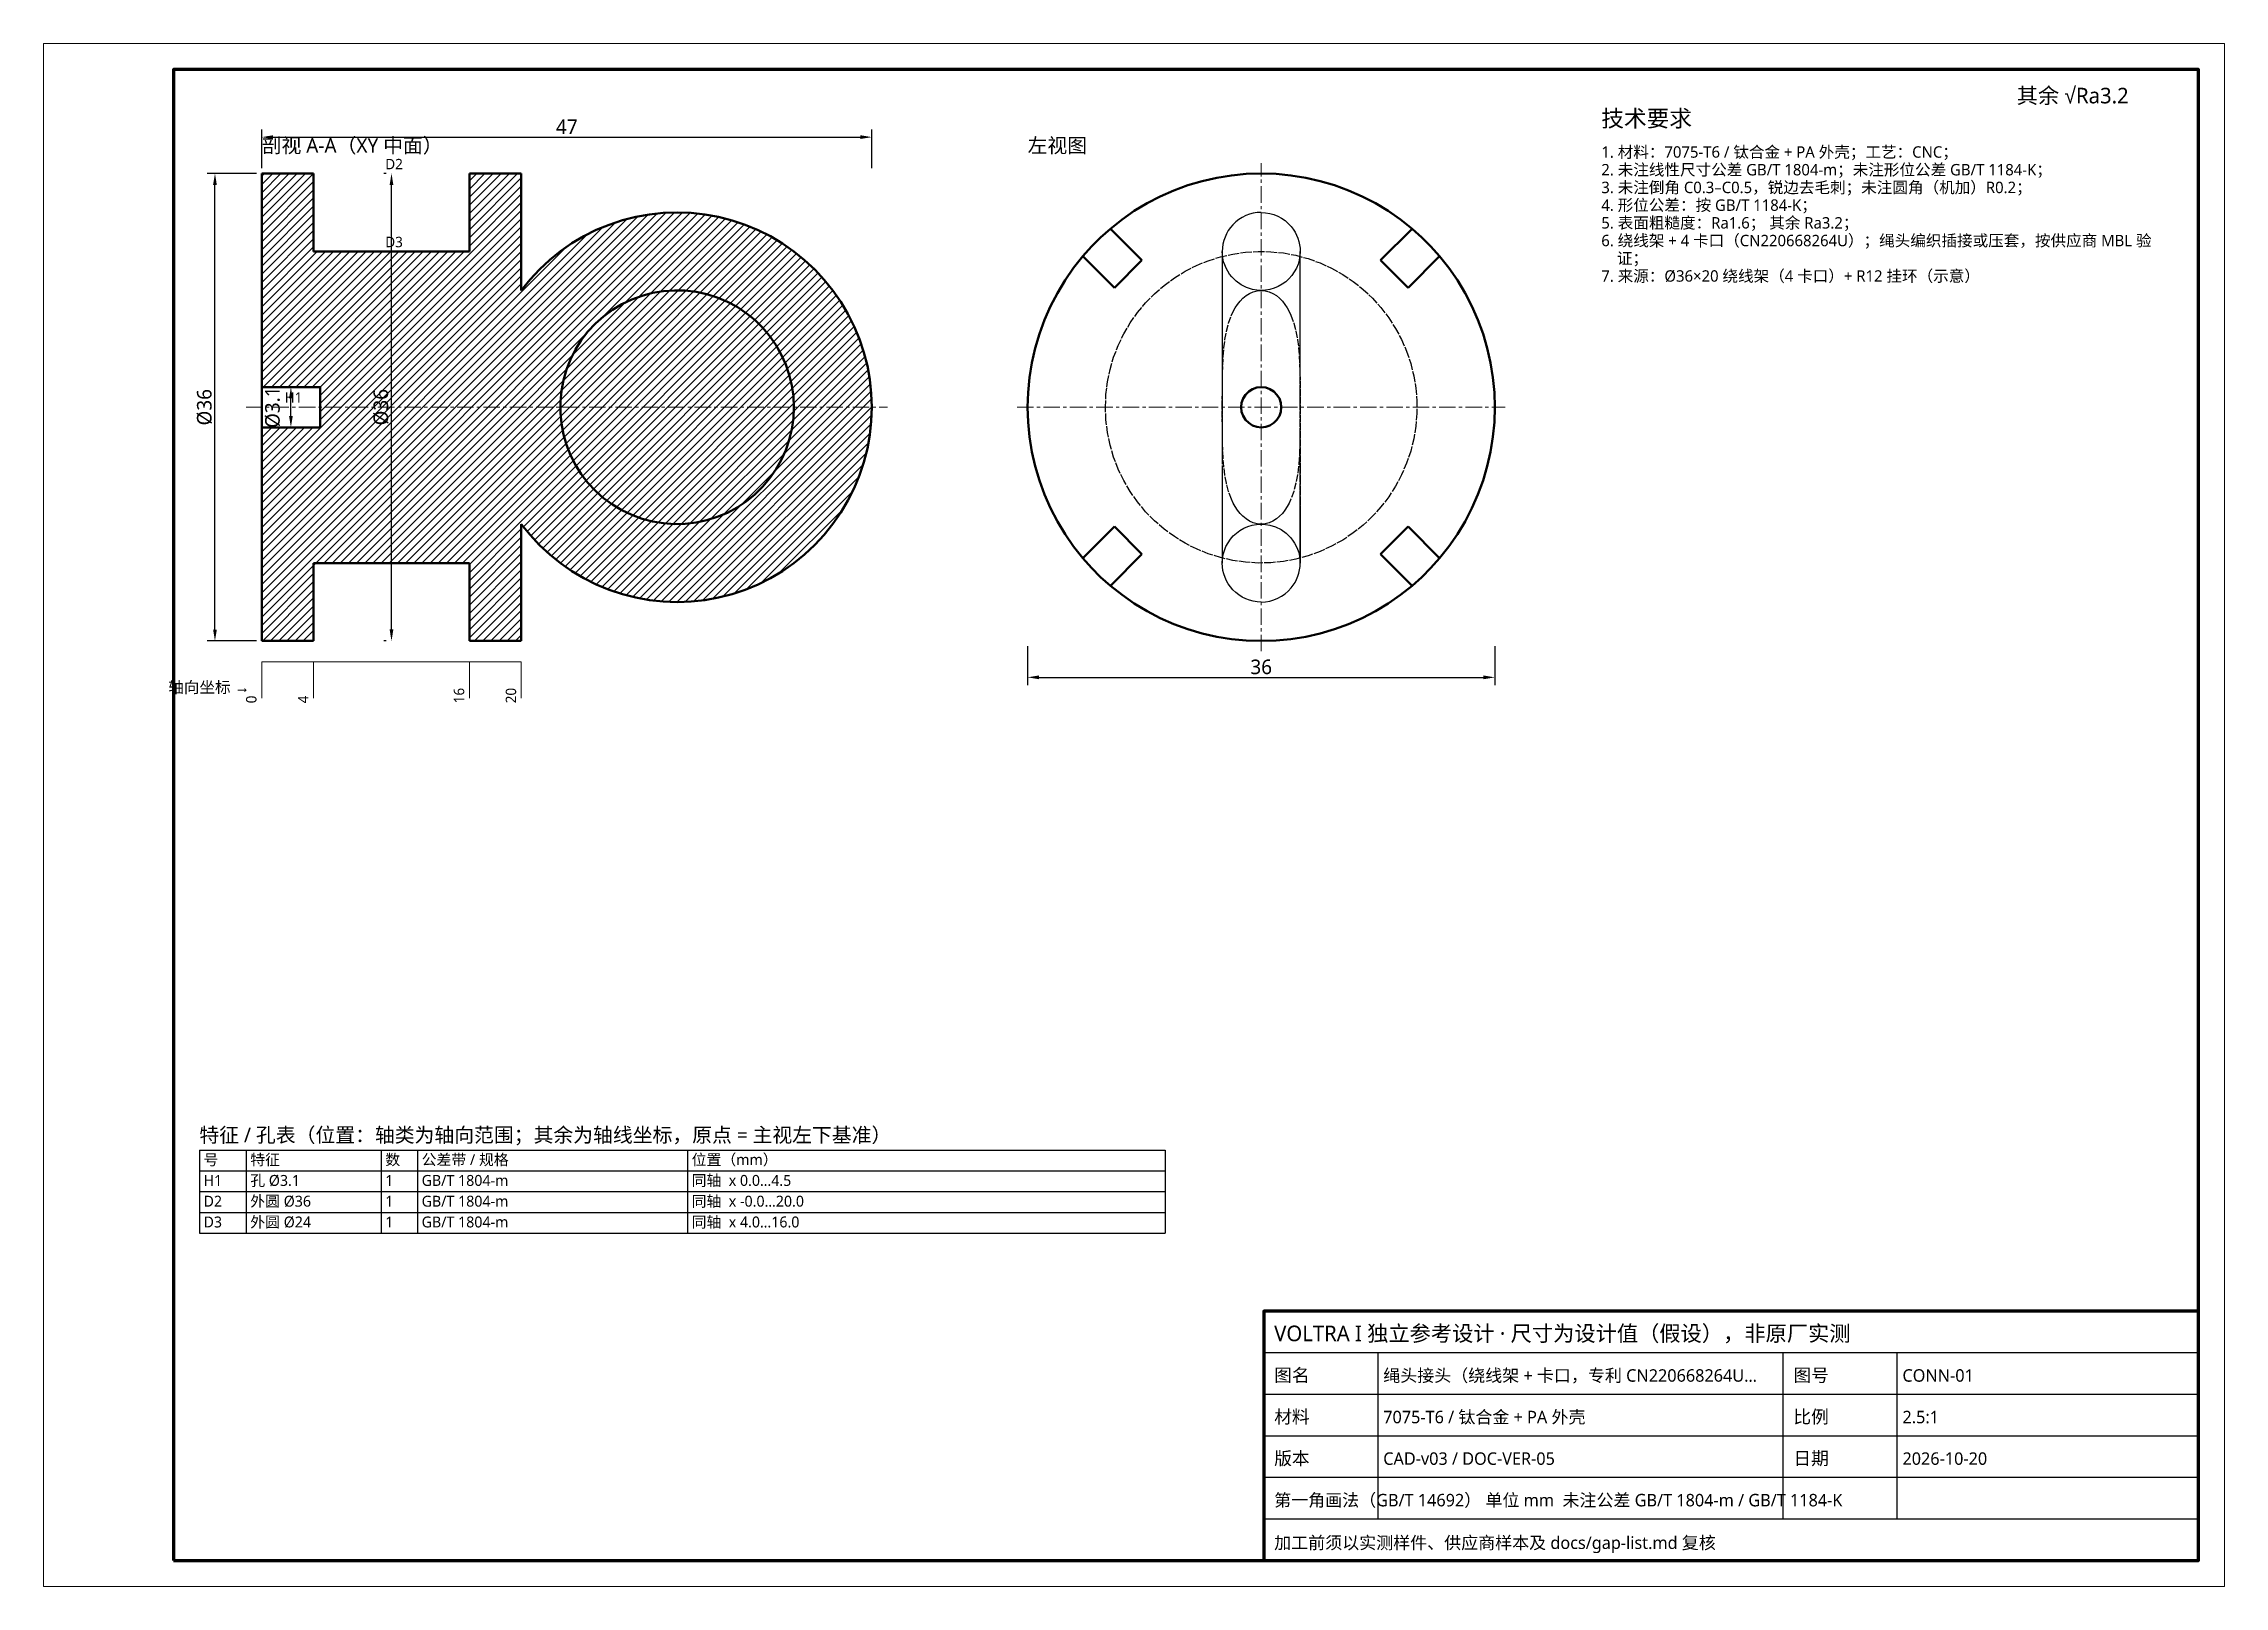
# Model space of a CAD drawing. Header units: millimetres. Extents: x 0 to 420, y 0 to 297.
import ezdxf

# ---------------------------------------------------------------- set-up
doc = ezdxf.new("R2010")
doc.units = ezdxf.units.MM
doc.linetypes.add('CENTER', pattern=[5.08, 3.175, -0.635, 0.635, -0.635])
doc.linetypes.add('DASHED', pattern=[1.524, 1.27, -0.254])
for name, color, linetype, lineweight in [('CENTER', 1, 'CENTER', 18), ('DIM', 3, 'CONTINUOUS', 18), ('FRAME', 7, 'CONTINUOUS', 70), ('HATCH', 8, 'CONTINUOUS', 13), ('HIDDEN', 8, 'DASHED', 25), ('TEXT', 7, 'CONTINUOUS', 25), ('VISIBLE', 7, 'CONTINUOUS', 50)]:
    doc.layers.add(name, color=color, linetype=linetype, lineweight=lineweight)
doc.styles.add('CJK', font='NotoSansCJK-Regular.ttc')
doc.dimstyles.new('GB', dxfattribs={"dimtxt": 2.8, "dimasz": 2.2, "dimexe": 1.5, "dimexo": 1, "dimgap": 0.6, "dimtad": 1, "dimlfac": 100, "dimzin": 12, "dimdsep": 46, "dimtxsty": 'CJK', "dimcen": 2.5, "dimazin": 3, "dimtfac": 0.5, "dimtmove": 2, "dimatfit": 3})

msp = doc.modelspace()

# ---------------------------------------------------------------- hatches: boundary and pattern name
at = {"layer": 'HATCH'}
h = msp.add_hatch(dxfattribs=at)
h.set_pattern_fill('ANSI31', scale=0.35)
h.paths.add_polyline_path([(82, 182), (83.26531, 182), (84.53061, 182), (85.79592, 182), (87.06122, 182), (88.32653, 182), (89.59183, 182), (90.85714, 182), (92, 182.12244), (92, 183.38775), (92, 184.65305), (92, 185.91836), (92, 187.18367), (92, 188.44897), (92, 189.71428), (92, 190.97958), (92, 192.24489), (92, 193.51019), (92, 194.7755), (92, 196.0408), (92, 197.30611), (92, 198.57141), (92, 199.83672), (92, 201.10203), (92, 202.36733), (92, 203.63264), (92.24044, 204.18294), (93.02712, 203.19199), (93.84677, 202.22814), (94.69848, 201.29249), (95.58126, 200.3861), (96.49412, 199.51001), (97.43602, 198.66521), (98.40587, 197.85267), (99.40259, 197.07332), (100.42503, 196.32802), (101.47203, 195.61765), (102.5424, 194.943), (103.63493, 194.30484), (104.74835, 193.7039), (105.88142, 193.14087), (107.03283, 192.61638), (108.20129, 192.13103), (109.38545, 191.68538), (110.58397, 191.27993), (111.79549, 190.91514), (113.01862, 190.59143), (114.25198, 190.30916), (115.49416, 190.06867), (116.74374, 189.87021), (117.99931, 189.71403), (119.25944, 189.60029), (120.52268, 189.52912), (121.7876, 189.50061), (123.05277, 189.51479), (124.31674, 189.57164), (125.57807, 189.6711), (126.83532, 189.81305), (128.08708, 189.99734), (129.3319, 190.22375), (130.56838, 190.49202), (131.7951, 190.80186), (133.01067, 191.1529), (134.21371, 191.54475), (135.40284, 191.97696), (136.57672, 192.44904), (137.734, 192.96046), (138.87337, 193.51062), (139.99354, 194.0989), (141.09321, 194.72465), (142.17116, 195.38713), (143.22614, 196.0856), (144.25696, 196.81926), (145.26244, 197.58728), (146.24144, 198.38878), (147.19284, 199.22285), (148.11557, 200.08854), (149.00856, 200.98487), (149.87081, 201.91082), (150.70134, 202.86532), (151.49918, 203.8473), (152.26345, 204.85564), (152.99327, 205.88918), (153.6878, 206.94676), (154.34626, 208.02716), (154.9679, 209.12917), (155.55201, 210.25151), (156.09793, 211.39293), (156.60502, 212.55211), (157.07273, 213.72773), (157.50051, 214.91847), (157.88787, 216.12296), (158.23438, 217.33983), (158.53964, 218.5677), (158.80331, 219.80517), (159.02508, 221.05082), (159.2047, 222.30325), (159.34197, 223.56103), (159.43673, 224.82272), (159.48887, 226.08689), (159.49834, 227.3521), (159.46512, 228.61691), (159.38924, 229.87988), (159.27081, 231.13957), (159.10995, 232.39455), (158.90684, 233.64339), (158.66172, 234.88466), (158.37486, 236.11696), (158.04659, 237.33888), (157.67729, 238.54903), (157.26738, 239.74603), (156.81732, 240.92852), (156.32762, 242.09516), (155.79884, 243.24461), (155.23159, 244.37558), (154.62651, 245.48676), (153.98429, 246.57689), (153.30565, 247.64474), (152.59138, 248.68909), (151.84229, 249.70875), (151.05922, 250.70255), (150.24307, 251.66938), (149.39477, 252.60812), (148.51529, 253.51771), (147.60562, 254.39711), (146.6668, 255.24532), (145.6999, 256.06138), (144.70602, 256.84436), (143.6863, 257.59336), (142.64189, 258.30754), (141.57397, 258.98607), (140.48378, 259.6282), (139.37254, 260.23318), (138.24153, 260.80033), (137.09203, 261.329), (135.92535, 261.81859), (134.74281, 262.26854), (133.54577, 262.67835), (132.33559, 263.04754), (131.11364, 263.37569), (129.88132, 263.66244), (128.64002, 263.90745), (127.39116, 264.11044), (126.13617, 264.27119), (124.87647, 264.38951), (123.6135, 264.46526), (122.34868, 264.49837), (121.08347, 264.48879), (119.81931, 264.43653), (118.55762, 264.34166), (117.29986, 264.20427), (116.04745, 264.02454), (114.80181, 263.80265), (113.56436, 263.53888), (112.33652, 263.2335), (111.11968, 262.88688), (109.91523, 262.4994), (108.72453, 262.07152), (107.54895, 261.60371), (106.38982, 261.0965), (105.24845, 260.55048), (104.12616, 259.96627), (103.02421, 259.34453), (101.94387, 258.68597), (100.88635, 257.99134), (99.85288, 257.26143), (98.84461, 256.49707), (97.8627, 255.69913), (96.90827, 254.86853), (95.98241, 254.00619), (95.08616, 253.11311), (94.22055, 252.19031), (93.38657, 251.23883), (92.58516, 250.25976), (92, 249.80628), (92, 251.07158), (92, 252.33689), (92, 253.60219), (92, 254.8675), (92, 256.1328), (92, 257.39811), (92, 258.66341), (92, 259.92872), (92, 261.19403), (92, 262.45933), (92, 263.72464), (92, 264.98994), (92, 266.25525), (92, 267.52055), (92, 268.78586), (92, 270.05116), (92, 271.31647), (91.41823, 272), (90.15292, 272), (88.88761, 272), (87.62231, 272), (86.357, 272), (85.0917, 272), (83.82639, 272), (82.56109, 272), (82, 271.29578), (82, 270.03048), (82, 268.76517), (82, 267.49987), (82, 266.23456), (82, 264.96925), (82, 263.70395), (82, 262.43864), (82, 261.17334), (82, 259.90803), (82, 258.64273), (82, 257.37742), (81.11212, 257), (79.84681, 257), (78.58151, 257), (77.3162, 257), (76.0509, 257), (74.78559, 257), (73.52029, 257), (72.25498, 257), (70.98967, 257), (69.72437, 257), (68.45906, 257), (67.19376, 257), (65.92845, 257), (64.66315, 257), (63.39784, 257), (62.13254, 257), (60.86723, 257), (59.60193, 257), (58.33662, 257), (57.07131, 257), (55.80601, 257), (54.5407, 257), (53.2754, 257), (52.01009, 257), (52, 258.25521), (52, 259.52052), (52, 260.78582), (52, 262.05113), (52, 263.31643), (52, 264.58174), (52, 265.84704), (52, 267.11235), (52, 268.37765), (52, 269.64296), (52, 270.90827), (51.82643, 272), (50.56112, 272), (49.29582, 272), (48.03051, 272), (46.76521, 272), (45.4999, 272), (44.23459, 272), (42.96929, 272), (42, 271.70398), (42, 270.43868), (42, 269.17337), (42, 267.90807), (42, 266.64276), (42, 265.37746), (42, 264.11215), (42, 262.84685), (42, 261.58154), (42, 260.31623), (42, 259.05093), (42, 257.78562), (42, 256.52032), (42, 255.25501), (42, 253.98971), (42, 252.7244), (42, 251.4591), (42, 250.19379), (42, 248.92849), (42, 247.66318), (42, 246.39787), (42, 245.13257), (42, 243.86726), (42, 242.60196), (42, 241.33665), (42, 240.07135), (42, 238.80604), (42, 237.54074), (42, 236.27543), (42, 235.01013), (42, 233.74482), (42, 232.47951), (42, 231.21421), (42.92608, 230.87498), (44.19139, 230.87498), (45.45669, 230.87498), (46.722, 230.87498), (47.9873, 230.87498), (49.25261, 230.87498), (50.51791, 230.87498), (51.78322, 230.87498), (53.04852, 230.87498), (53.25, 229.81115), (53.25, 228.54585), (53.25, 227.28054), (53.25, 226.01524), (53.25, 224.74993), (53.25, 223.48463), (52.34431, 223.12502), (51.079, 223.12502), (49.81369, 223.12502), (48.54839, 223.12502), (47.28308, 223.12502), (46.01778, 223.12502), (44.75247, 223.12502), (43.48717, 223.12502), (42.22186, 223.12502), (42, 222.08157), (42, 220.81627), (42, 219.55096), (42, 218.28566), (42, 217.02035), (42, 215.75505), (42, 214.48974), (42, 213.22443), (42, 211.95913), (42, 210.69382), (42, 209.42852), (42, 208.16321), (42, 206.89791), (42, 205.6326), (42, 204.3673), (42, 203.10199), (42, 201.83669), (42, 200.57138), (42, 199.30607), (42, 198.04077), (42, 196.77546), (42, 195.51016), (42, 194.24485), (42, 192.97955), (42, 191.71424), (42, 190.44894), (42, 189.18363), (42, 187.91832), (42, 186.65302), (42, 185.38771), (42, 184.12241), (42, 182.8571), (42.4082, 182), (43.67351, 182), (44.93881, 182), (46.20412, 182), (47.46942, 182), (48.73473, 182), (50.00004, 182), (51.26534, 182), (52, 182.53065), (52, 183.79595), (52, 185.06126), (52, 186.32656), (52, 187.59187), (52, 188.85717), (52, 190.12248), (52, 191.38779), (52, 192.65309), (52, 193.9184), (52, 195.1837), (52, 196.44901), (52.71431, 197), (53.97962, 197), (55.24492, 197), (56.51023, 197), (57.77553, 197), (59.04084, 197), (60.30614, 197), (61.57145, 197), (62.83675, 197), (64.10206, 197), (65.36737, 197), (66.63267, 197), (67.89798, 197), (69.16328, 197), (70.42859, 197), (71.69389, 197), (72.9592, 197), (74.2245, 197), (75.48981, 197), (76.75511, 197), (78.02042, 197), (79.28573, 197), (80.55103, 197), (81.81634, 197), (82, 195.91836), (82, 194.65305), (82, 193.38775), (82, 192.12244), (82, 190.85714), (82, 189.59183), (82, 188.32653), (82, 187.06122), (82, 185.79592), (82, 184.53061), (82, 183.26531), (82, 182)])
h.paths.add_polyline_path([(144.50001, 227), (144.48731, 226.24414), (144.44922, 225.48914), (144.3858, 224.73584), (144.2971, 223.9851), (144.18324, 223.23776), (144.04433, 222.49467), (143.88054, 221.75667), (143.69204, 221.02458), (143.47906, 220.29924), (143.24184, 219.58146), (142.98063, 218.87206), (142.69574, 218.17183), (142.38749, 217.48157), (142.05623, 216.80205), (141.70232, 216.13405), (141.32617, 215.47831), (140.92821, 214.83558), (140.50888, 214.20658), (140.06866, 213.59202), (139.60804, 212.99259), (139.12754, 212.40898), (138.62771, 211.84184), (138.1091, 211.29181), (137.57232, 210.75952), (137.01795, 210.24555), (136.44663, 209.7505), (135.85901, 209.27492), (135.25574, 208.81935), (134.6375, 208.38431), (134.005, 207.97028), (133.35895, 207.57773), (132.70007, 207.2071), (132.02912, 206.85882), (131.34684, 206.53327), (130.65401, 206.23083), (129.95142, 205.95183), (129.23985, 205.6966), (128.5201, 205.46541), (127.793, 205.25853), (127.05935, 205.07619), (126.32, 204.91861), (125.57577, 204.78594), (124.8275, 204.67836), (124.07604, 204.59597), (123.32224, 204.53888), (122.56694, 204.50714), (121.811, 204.50079), (121.05528, 204.51983), (120.30062, 204.56426), (119.54789, 204.63401), (118.79791, 204.72901), (118.05156, 204.84915), (117.30966, 204.99429), (116.57306, 205.16428), (115.84258, 205.35891), (115.11905, 205.57798), (114.40329, 205.82123), (113.69611, 206.08838), (112.9983, 206.37914), (112.31065, 206.69318), (111.63394, 207.03014), (110.96893, 207.38965), (110.31638, 207.77129), (109.67701, 208.17464), (109.05156, 208.59923), (108.44072, 209.04461), (107.84518, 209.51025), (107.26563, 209.99563), (106.70271, 210.50021), (106.15705, 211.02341), (105.62928, 211.56465), (105.11999, 212.12331), (104.62976, 212.69877), (104.15914, 213.29037), (103.70865, 213.89745), (103.27881, 214.51932), (102.87011, 215.15527), (102.483, 215.8046), (102.11792, 216.46656), (101.77529, 217.14042), (101.45548, 217.82541), (101.15887, 218.52075), (100.88578, 219.22566), (100.63653, 219.93935), (100.4114, 220.66102), (100.21064, 221.38983), (100.03447, 222.12498), (99.8831, 222.86563), (99.75669, 223.61095), (99.6554, 224.3601), (99.57932, 225.11223), (99.52856, 225.86648), (99.50317, 226.62202), (99.50317, 227.37798), (99.52856, 228.13352), (99.57932, 228.88777), (99.6554, 229.6399), (99.75669, 230.38905), (99.8831, 231.13437), (100.03447, 231.87502), (100.21064, 232.61017), (100.4114, 233.33898), (100.63653, 234.06065), (100.88578, 234.77434), (101.15887, 235.47925), (101.45548, 236.17459), (101.77529, 236.85958), (102.11792, 237.53344), (102.483, 238.1954), (102.87011, 238.84473), (103.27881, 239.48068), (103.70865, 240.10255), (104.15914, 240.70963), (104.62976, 241.30123), (105.11999, 241.87669), (105.62928, 242.43535), (106.15705, 242.97659), (106.70271, 243.49979), (107.26563, 244.00437), (107.84518, 244.48975), (108.44072, 244.95539), (109.05156, 245.40077), (109.67701, 245.82536), (110.31638, 246.22871), (110.96893, 246.61035), (111.63394, 246.96986), (112.31065, 247.30682), (112.9983, 247.62086), (113.69611, 247.91162), (114.40329, 248.17877), (115.11905, 248.42202), (115.84258, 248.64109), (116.57306, 248.83572), (117.30966, 249.00571), (118.05156, 249.15085), (118.79791, 249.27099), (119.54789, 249.36599), (120.30062, 249.43574), (121.05528, 249.48017), (121.811, 249.49921), (122.56694, 249.49286), (123.32224, 249.46112), (124.07604, 249.40403), (124.8275, 249.32164), (125.57577, 249.21406), (126.32, 249.08139), (127.05935, 248.92381), (127.793, 248.74147), (128.5201, 248.53459), (129.23985, 248.3034), (129.95142, 248.04817), (130.65401, 247.76917), (131.34684, 247.46673), (132.02912, 247.14118), (132.70007, 246.7929), (133.35895, 246.42227), (134.005, 246.02972), (134.6375, 245.61569), (135.25574, 245.18065), (135.85901, 244.72508), (136.44663, 244.2495), (137.01795, 243.75445), (137.57232, 243.24048), (138.1091, 242.70819), (138.62771, 242.15816), (139.12754, 241.59102), (139.60804, 241.00741), (140.06866, 240.40798), (140.50888, 239.79342), (140.92821, 239.16442), (141.32617, 238.52169), (141.70232, 237.86595), (142.05623, 237.19795), (142.38749, 236.51843), (142.69574, 235.82817), (142.98063, 235.12794), (143.24184, 234.41854), (143.47906, 233.70076), (143.69204, 232.97542), (143.88054, 232.24333), (144.04433, 231.50533), (144.18324, 230.76224), (144.2971, 230.0149), (144.3858, 229.26416), (144.44922, 228.51086), (144.48731, 227.75586), (144.50001, 227)], flags=0)

# ---------------------------------------------------------------- linework, layer by layer
at = {"layer": 'CENTER'}
for p, q in [((234.48864, 180.01221), (234.48864, 274.01221)), ((39, 227.01221), (162.5, 227.01221)), ((187.48864, 227.01221), (281.48864, 227.01221))]:
    msp.add_line(p, q, dxfattribs=at)
at = {"layer": 'DIM'}
for p, q in [((42, 178), (42, 171)), ((42, 178), (92, 178)), ((52, 178), (52, 171)), ((82, 178), (82, 171)), ((92, 178), (92, 171))]:
    msp.add_line(p, q, dxfattribs=at)
at = {"layer": 'FRAME', "lineweight": 18}
msp.add_lwpolyline([(0, 0), (420, 0), (420, 297), (0, 297)], close=True, dxfattribs=at)
at = {"layer": 'FRAME'}
for points in [[(25, 5), (415, 5), (415, 292), (25, 292)], [(235, 5), (415, 5), (415, 53), (235, 53)]]:
    msp.add_lwpolyline(points, close=True, dxfattribs=at)
at = {"layer": 'HIDDEN'}
for points in [[(189.49999, 227), (189.59838, 229.97408), (189.89311, 232.93515), (190.38289, 235.87027), (191.06559, 238.7666), (191.93822, 241.61148), (192.99695, 244.39246), (194.23717, 247.0974), (195.65345, 249.71445), (197.23959, 252.23218), (198.98867, 254.63957), (200.89302, 256.92611), (202.94434, 259.08178), (205.13363, 261.09717), (207.45134, 262.96346), (209.88732, 264.67249), (212.43093, 266.21679), (215.07105, 267.58961), (217.79612, 268.78493), (220.59423, 269.79754), (223.45314, 270.62301), (226.36037, 271.25773), (229.30318, 271.69892), (232.26872, 271.94465), (235.24402, 271.99385), (238.21606, 271.8463), (241.17186, 271.50265), (244.09847, 270.96441), (246.98312, 270.23392), (249.81318, 269.31437), (252.57629, 268.2098), (255.26034, 266.92503), (257.85362, 265.46567), (260.34478, 263.83812), (262.72293, 262.04948), (264.97766, 260.10758), (267.09913, 258.0209), (269.07804, 255.79858), (270.90576, 253.45034), (272.57428, 250.98643), (274.07631, 248.41763), (275.40529, 245.75518), (276.55539, 243.01072), (277.5216, 240.19625), (278.29969, 237.32408), (278.88625, 234.40676), (279.27872, 231.45705), (279.47539, 228.48785), (279.47539, 225.51215), (279.27872, 222.54295), (278.88625, 219.59324), (278.29969, 216.67592), (277.5216, 213.80375), (276.55539, 210.98928), (275.40529, 208.24482), (274.07631, 205.58237), (272.57428, 203.01357), (270.90576, 200.54966), (269.07804, 198.20142), (267.09913, 195.9791), (264.97766, 193.89242), (262.72293, 191.95052), (260.34478, 190.16188), (257.85362, 188.53433), (255.26034, 187.07497), (252.57629, 185.7902), (249.81318, 184.68563), (246.98312, 183.76608), (244.09847, 183.03559), (241.17186, 182.49735), (238.21606, 182.1537), (235.24402, 182.00615), (232.26872, 182.05535), (229.30318, 182.30108), (226.36037, 182.74227), (223.45314, 183.37699), (220.59423, 184.20246), (217.79612, 185.21507), (215.07105, 186.41039), (212.43093, 187.78321), (209.88732, 189.32751), (207.45134, 191.03654), (205.13363, 192.90283), (202.94434, 194.91822), (200.89302, 197.07389), (198.98867, 199.36043), (197.23959, 201.76782), (195.65345, 204.28555), (194.23717, 206.9026), (192.99695, 209.60754), (191.93822, 212.38852), (191.06559, 215.2334), (190.38289, 218.12973), (189.89311, 221.06485), (189.59838, 224.02592), (189.49999, 227)], [(205.44251, 261.36078), (207.69292, 263.14389), (210.05245, 264.77986), (212.51151, 266.26202), (215.06008, 267.58436), (217.6878, 268.74147), (220.38395, 269.72865), (223.13758, 270.54188), (225.93746, 271.17786), (228.7722, 271.63398), (231.63025, 271.9084), (234.49999, 272), (237.36973, 271.9084), (240.22779, 271.63398), (243.06252, 271.17786), (245.8624, 270.54188), (248.61603, 269.72865), (251.31219, 268.74147), (253.9399, 267.58436), (256.48847, 266.26202), (258.94753, 264.77986), (261.30707, 263.14389), (263.55747, 261.36078)], [(205.44251, 261.36078), (207.69292, 263.14389), (210.05245, 264.77986), (212.51151, 266.26202), (215.06008, 267.58436), (217.6878, 268.74147), (220.38395, 269.72865), (223.13758, 270.54188), (225.93746, 271.17786), (228.7722, 271.63398), (231.63025, 271.9084), (234.49999, 272), (237.36973, 271.9084), (240.22779, 271.63398), (243.06252, 271.17786), (245.8624, 270.54188), (248.61603, 269.72865), (251.31219, 268.74147), (253.9399, 267.58436), (256.48847, 266.26202), (258.94753, 264.77986), (261.30707, 263.14389), (263.55747, 261.36078)], [(211.51902, 255.28427), (205.44251, 261.36078)], [(234.49999, 264.5), (233.73561, 264.46095), (232.97907, 264.34416), (232.23841, 264.15089), (231.52138, 263.88317), (230.83537, 263.54374), (230.18747, 263.13613), (229.58445, 262.66458), (229.03273, 262.1341), (228.57385, 261.59683), (228.16753, 261.01869), (227.81743, 260.4049), (227.52666, 259.76094), (227.2978, 259.09246), (227.13284, 258.40537), (227.03327, 257.70578), (226.99999, 257)], [(234.49999, 264.5), (235.32292, 264.45472), (236.1361, 264.31936), (236.92943, 264.09562), (237.69334, 263.78621), (238.41867, 263.39484), (239.09676, 262.92617), (239.7194, 262.3859), (240.27884, 261.78068), (240.66978, 261.26423), (241.01473, 260.71593), (241.31107, 260.13993), (241.5566, 259.54054), (241.74949, 258.92219), (241.88831, 258.28948), (241.97202, 257.64713), (241.99999, 257)], [(257.48096, 255.28427), (263.55747, 261.36078)], [(204.49999, 227), (204.59981, 229.44528), (204.89862, 231.87428), (205.39441, 234.27085), (206.0839, 236.61903), (206.96249, 238.9032), (208.02434, 241.10816), (209.26239, 243.21922), (210.66838, 245.22236), (212.23297, 247.10422), (213.94574, 248.85229), (215.7953, 250.45494), (217.76933, 251.90151), (219.85471, 253.18235), (222.03754, 254.28896), (224.30331, 255.21396), (226.63694, 255.95121), (229.0229, 256.49579), (231.4453, 256.84408), (233.88804, 256.99376), (236.33484, 256.94384), (238.76944, 256.69464), (241.17562, 256.24784), (243.53738, 255.60639), (245.83899, 254.77458), (248.06515, 253.75792), (250.20103, 252.5632), (252.23243, 251.19836), (254.14581, 249.67249), (255.92846, 247.99573), (257.56851, 246.17925), (259.05504, 244.23513), (260.37815, 242.17632), (261.52906, 240.01651), (262.50009, 237.77008), (263.28478, 235.45198), (263.87792, 233.07763), (264.27555, 230.66283), (264.47503, 228.22366), (264.47503, 225.77634), (264.27555, 223.33717), (263.87792, 220.92237), (263.28478, 218.54802), (262.50009, 216.22992), (261.52906, 213.98349), (260.37815, 211.82368), (259.05504, 209.76487), (257.56851, 207.82075), (255.92846, 206.00427), (254.14581, 204.32751), (252.23243, 202.80164), (250.20103, 201.4368), (248.06515, 200.24208), (245.83899, 199.22542), (243.53738, 198.39361), (241.17562, 197.75216), (238.76944, 197.30536), (236.33484, 197.05616), (233.88804, 197.00624), (231.4453, 197.15592), (229.0229, 197.50421), (226.63694, 198.04879), (224.30331, 198.78604), (222.03754, 199.71104), (219.85471, 200.81765), (217.76933, 202.09849), (215.7953, 203.54506), (213.94574, 205.14771), (212.23297, 206.89578), (210.66838, 208.77764), (209.26239, 210.78078), (208.02434, 212.89184), (206.96249, 215.0968), (206.0839, 217.38097), (205.39441, 219.72915), (204.89862, 222.12572), (204.59981, 224.55472), (204.49999, 227)], [(204.49999, 227), (204.59981, 229.44528), (204.89862, 231.87428), (205.39441, 234.27085), (206.0839, 236.61903), (206.96249, 238.9032), (208.02434, 241.10816), (209.26239, 243.21922), (210.66838, 245.22236), (212.23297, 247.10422), (213.94574, 248.85229), (215.7953, 250.45494), (217.76933, 251.90151), (219.85471, 253.18235), (222.03754, 254.28896), (224.30331, 255.21396), (226.63694, 255.95121), (229.0229, 256.49579), (231.4453, 256.84408), (233.88804, 256.99376), (236.33484, 256.94384), (238.76944, 256.69464), (241.17562, 256.24784), (243.53738, 255.60639), (245.83899, 254.77458), (248.06515, 253.75792), (250.20103, 252.5632), (252.23243, 251.19836), (254.14581, 249.67249), (255.92846, 247.99573), (257.56851, 246.17925), (259.05504, 244.23513), (260.37815, 242.17632), (261.52906, 240.01651), (262.50009, 237.77008), (263.28478, 235.45198), (263.87792, 233.07763), (264.27555, 230.66283), (264.47503, 228.22366), (264.47503, 225.77634), (264.27555, 223.33717), (263.87792, 220.92237), (263.28478, 218.54802), (262.50009, 216.22992), (261.52906, 213.98349), (260.37815, 211.82368), (259.05504, 209.76487), (257.56851, 207.82075), (255.92846, 206.00427), (254.14581, 204.32751), (252.23243, 202.80164), (250.20103, 201.4368), (248.06515, 200.24208), (245.83899, 199.22542), (243.53738, 198.39361), (241.17562, 197.75216), (238.76944, 197.30536), (236.33484, 197.05616), (233.88804, 197.00624), (231.4453, 197.15592), (229.0229, 197.50421), (226.63694, 198.04879), (224.30331, 198.78604), (222.03754, 199.71104), (219.85471, 200.81765), (217.76933, 202.09849), (215.7953, 203.54506), (213.94574, 205.14771), (212.23297, 206.89578), (210.66838, 208.77764), (209.26239, 210.78078), (208.02434, 212.89184), (206.96249, 215.0968), (206.0839, 217.38097), (205.39441, 219.72915), (204.89862, 222.12572), (204.59981, 224.55472), (204.49999, 227)], [(226.99999, 257), (226.99999, 256.9521), (226.99999, 256.80819), (226.99999, 256.56882), (226.99999, 256.23481), (226.99999, 255.80727), (226.99999, 255.28759), (226.99999, 254.67741), (226.99999, 253.97866), (226.99999, 253.19355), (226.99999, 252.32457), (226.99999, 251.37447), (226.99999, 250.34629), (226.99999, 249.24333), (226.99999, 248.06918), (226.99999, 246.8277), (226.99999, 245.52304), (226.99999, 244.1504), (226.99999, 242.7217), (226.99999, 239.71587), (226.99999, 236.54566), (226.99999, 233.25223), (226.99999, 219.70629), (226.99999, 217.33409), (226.99999, 215.02744), (226.99999, 212.80221), (226.99999, 210.67357), (226.99999, 208.65589), (226.99999, 206.76282), (226.99999, 205.00722), (226.99999, 203.40123), (226.99999, 201.94385), (226.99999, 200.65966), (226.99999, 199.55765), (226.99999, 198.64544), (226.99999, 197.92933), (226.99999, 197.6464), (226.99999, 197.41424), (226.99999, 197.23324), (226.99999, 197.10372), (226.99999, 197.02593), (226.99999, 197)], [(226.99999, 257), (226.99999, 256.95344), (226.99999, 256.81358), (226.99999, 256.58093), (226.99999, 256.25627), (226.99999, 255.84065), (226.99999, 255.33536), (226.99999, 254.74197), (226.99999, 254.06231), (226.99999, 253.29847), (226.99999, 252.45278), (226.99999, 251.52786), (226.99999, 250.52658), (226.99999, 249.45208), (226.99999, 248.30774), (226.99999, 247.09721), (226.99999, 245.82443), (226.99999, 243.77866), (226.99999, 241.61215), (226.99999, 239.34074), (226.99999, 236.98076), (226.99999, 234.54906), (226.99999, 232.06303), (226.99999, 227)], [(241.99999, 257), (241.95368, 256.1677), (241.81521, 255.3455), (241.58639, 254.54381), (241.27006, 253.77256), (240.87007, 253.0412), (240.39132, 252.35866), (239.83975, 251.73339), (239.22231, 251.17336), (238.52968, 250.67451), (237.78464, 250.25753), (236.99714, 249.92793), (236.1774, 249.68997), (235.33592, 249.54673), (234.4835, 249.50003), (233.6312, 249.55048), (232.79038, 249.69745), (231.66906, 250.0548), (230.61744, 250.58316), (229.66143, 251.26952), (228.82453, 252.09697), (228.41095, 252.6212), (228.0456, 253.18019), (227.73142, 253.76943), (227.47091, 254.38425), (227.26612, 255.01981), (227.11867, 255.67109), (227.02971, 256.33293), (226.99999, 257)], [(241.99999, 197), (241.99999, 197.03662), (241.99999, 197.14654), (241.99999, 197.32947), (241.99999, 197.58491), (241.99999, 197.91224), (241.99999, 198.31066), (241.99999, 198.77918), (241.99999, 199.31667), (241.99999, 199.92184), (241.99999, 200.59322), (241.99999, 201.32917), (241.99999, 202.12791), (241.99999, 202.98746), (241.99999, 203.90571), (241.99999, 204.88037), (241.99999, 205.90897), (241.99999, 207.11286), (241.99999, 208.37723), (241.99999, 209.698), (241.99999, 211.07106), (241.99999, 213.957), (241.99999, 217.00011), (241.99999, 220.16401), (241.99999, 223.41086), (241.99999, 229.99472), (241.99999, 234.39935), (241.99999, 236.546), (241.99999, 238.63948), (241.99999, 240.66819), (241.99999, 242.6209), (241.99999, 244.48672), (241.99999, 246.25515), (241.99999, 247.48213), (241.99999, 248.64824), (241.99999, 249.74988), (241.99999, 250.78367), (241.99999, 251.74648), (241.99999, 252.63544), (241.99999, 253.44788), (241.99999, 254.18142), (241.99999, 254.83388), (241.99999, 255.40334), (241.99999, 255.88813), (241.99999, 256.2868), (241.99999, 256.59816), (241.99999, 256.82125), (241.99999, 256.95535), (241.99999, 257)], [(241.99999, 227), (241.99999, 233.68033), (241.99999, 236.9153), (241.99999, 240.025), (241.99999, 242.97066), (241.99999, 244.37043), (241.99999, 245.71558), (241.99999, 247.00185), (241.99999, 248.22511), (241.99999, 249.38134), (241.99999, 250.46667), (241.99999, 251.9532), (241.99999, 253.26354), (241.99999, 254.38833), (241.99999, 255.31962), (241.99999, 255.71059), (241.99999, 256.05085), (241.99999, 256.33979), (241.99999, 256.5769), (241.99999, 256.76177), (241.99999, 256.89406), (241.99999, 256.97352), (241.99999, 257)], [(189.49999, 227), (189.59159, 229.86974), (189.86601, 232.7278), (190.32213, 235.56253), (190.95811, 238.36241), (191.77134, 241.11604), (192.75852, 243.81219), (193.91564, 246.43991), (195.23797, 248.98848), (196.72013, 251.44754), (198.3561, 253.80708), (200.13921, 256.05748)], [(200.13921, 197.94252), (198.3561, 200.19292), (196.72013, 202.55246), (195.23797, 205.01152), (193.91564, 207.56009), (192.75852, 210.18781), (191.77134, 212.88396), (190.95811, 215.63759), (190.32213, 218.43747), (189.86601, 221.2722), (189.59159, 224.13026), (189.49999, 227), (189.59159, 229.86974), (189.86601, 232.7278), (190.32213, 235.56253), (190.95811, 238.36241), (191.77134, 241.11604), (192.75852, 243.81219), (193.91564, 246.43991), (195.23797, 248.98848), (196.72013, 251.44754), (198.3561, 253.80708), (200.13921, 256.05748)], [(206.21572, 249.98097), (200.13921, 256.05748)], [(206.21572, 249.98097), (211.51902, 255.28427)], [(257.48096, 255.28427), (262.78426, 249.98097)], [(262.78426, 249.98097), (268.86077, 256.05748)], [(268.86077, 256.05748), (270.64388, 253.80708), (272.27985, 251.44754), (273.76202, 248.98848), (275.08435, 246.43991), (276.24146, 243.81219), (277.22864, 241.11604), (278.04187, 238.36241), (278.67785, 235.56253), (279.13397, 232.7278), (279.40839, 229.86974), (279.49999, 227), (279.40839, 224.13026), (279.13397, 221.2722), (278.67785, 218.43747), (278.04187, 215.63759), (277.22864, 212.88396), (276.24146, 210.18781), (275.08435, 207.56009), (273.76202, 205.01152), (272.27985, 202.55246), (270.64388, 200.19292), (268.86077, 197.94252)], [(268.86077, 256.05748), (270.64388, 253.80708), (272.27985, 251.44754), (273.76202, 248.98848), (275.08435, 246.43991), (276.24146, 243.81219), (277.22864, 241.11604), (278.04187, 238.36241), (278.67785, 235.56253), (279.13397, 232.7278), (279.40839, 229.86974), (279.49999, 227), (279.40839, 224.13026), (279.13397, 221.2722), (278.67785, 218.43747), (278.04187, 215.63759), (277.22864, 212.88396), (276.24146, 210.18781), (275.08435, 207.56009), (273.76202, 205.01152), (272.27985, 202.55246), (270.64388, 200.19292), (268.86077, 197.94252)], [(234.49999, 204.5), (233.72333, 204.56727), (232.96785, 204.76461), (232.25065, 205.08025), (231.58405, 205.49782), (230.97477, 205.99963), (230.42423, 206.56985), (229.93146, 207.19451), (229.49376, 207.862), (229.10736, 208.56319), (228.7682, 209.29077), (228.21536, 210.80312), (227.80429, 212.3659), (227.5074, 213.95931), (227.30097, 215.57086), (227.16453, 217.19276), (227.03328, 220.45409), (226.99999, 227.00071), (227.03327, 233.54561), (227.16446, 236.80624), (227.30087, 238.42823), (227.5073, 240.04006), (227.80427, 241.63403), (228.21554, 243.19747), (228.76858, 244.71011), (229.10786, 245.4378), (229.49441, 246.13908), (229.93231, 246.80667), (230.42523, 247.43131), (230.97593, 248.00145), (231.58541, 248.50316), (232.25172, 248.92032), (232.9685, 249.23562), (233.72375, 249.43281), (234.49999, 249.5)], [(234.49999, 249.5), (235.27665, 249.43273), (236.03213, 249.23539), (236.74933, 248.91975), (237.41593, 248.50218), (238.02521, 248.00037), (238.57576, 247.43015), (239.06853, 246.80549), (239.50622, 246.138), (239.89262, 245.43681), (240.23178, 244.70923), (240.78462, 243.19688), (241.19569, 241.6341), (241.49258, 240.04069), (241.69901, 238.42914), (241.83546, 236.80724), (241.9667, 233.54591), (241.99999, 226.99929), (241.96671, 220.45439), (241.83552, 217.19376), (241.69911, 215.57177), (241.49268, 213.95994), (241.19571, 212.36597), (240.78444, 210.80253), (240.2314, 209.28989), (239.89212, 208.5622), (239.50557, 207.86092), (239.06768, 207.19333), (238.57475, 206.56869), (238.02405, 205.99855), (237.41457, 205.49684), (236.74826, 205.07968), (236.03148, 204.76438), (235.27623, 204.56719), (234.49999, 204.5)], [(200.13921, 197.94252), (198.3561, 200.19292), (196.72013, 202.55246), (195.23797, 205.01152), (193.91564, 207.56009), (192.75852, 210.18781), (191.77134, 212.88396), (190.95811, 215.63759), (190.32213, 218.43747), (189.86601, 221.2722), (189.59159, 224.13026), (189.49999, 227)], [(226.99999, 227), (226.99999, 220.45558), (226.99999, 217.28222), (226.99999, 214.2266), (226.99999, 211.32527), (226.99999, 209.94338), (226.99999, 208.61292), (226.99999, 207.33794), (226.99999, 206.12238), (226.99999, 204.97003), (226.99999, 203.8846), (226.99999, 202.32083), (226.99999, 200.94105), (226.99999, 199.75567), (226.99999, 199.23872), (226.99999, 198.77357), (226.99999, 198.36108), (226.99999, 198.00202), (226.99999, 197.69705), (226.99999, 197.44674), (226.99999, 197.25156), (226.99999, 197.11187), (226.99999, 197.02796), (226.99999, 197)], [(230.62499, 227), (230.72215, 227.86227), (231.00874, 228.6813), (231.47039, 229.41602), (232.08397, 230.0296), (232.81869, 230.49125), (233.63772, 230.77785), (234.49999, 230.875), (235.36226, 230.77785), (236.18129, 230.49125), (236.91601, 230.0296), (237.52959, 229.41602), (237.99125, 228.6813), (238.27784, 227.86227), (238.37499, 227), (238.27784, 226.13773), (237.99125, 225.3187), (237.52959, 224.58398), (236.91601, 223.9704), (236.18129, 223.50875), (235.36226, 223.22215), (234.49999, 223.125), (233.63772, 223.22215), (232.81869, 223.50875), (232.08397, 223.9704), (231.47039, 224.58398), (231.00874, 225.3187), (230.72215, 226.13773), (230.62499, 227)], [(241.99999, 227), (241.99999, 222.30694), (241.99999, 217.72949), (241.99999, 215.51954), (241.99999, 213.38031), (241.99999, 211.32499), (241.99999, 209.36644), (241.99999, 207.96851), (241.99999, 206.63626), (241.99999, 205.3745), (241.99999, 204.18775), (241.99999, 203.0802), (241.99999, 202.0557), (241.99999, 201.11781), (241.99999, 200.26975), (241.99999, 199.51441), (241.99999, 198.85439), (241.99999, 198.29195), (241.99999, 197.82902), (241.99999, 197.46722), (241.99999, 197.20785), (241.99999, 197.05189), (241.99999, 197)], [(206.21572, 204.01903), (200.13921, 197.94252)], [(211.51902, 198.71573), (206.21572, 204.01903)], [(226.99999, 197), (227.04537, 197.82384), (227.18103, 198.63788), (227.40526, 199.43202), (227.71533, 200.19664), (228.10753, 200.92255), (228.57716, 201.60108), (229.11852, 202.22397), (229.72492, 202.78348), (230.41298, 203.2886), (231.1542, 203.71234), (231.93867, 204.04909), (232.75622, 204.29448), (233.59636, 204.44536), (234.44832, 204.49981), (235.30104, 204.45711), (236.14316, 204.31779), (237.26769, 203.97064), (238.32406, 203.45186), (239.28627, 202.77422), (240.13066, 201.95441), (240.55402, 201.42709), (240.9282, 200.86372), (241.2501, 200.26896), (241.51711, 199.64766), (241.72707, 199.00484), (241.87828, 198.34568), (241.96951, 197.67555), (241.99999, 197)], [(262.78426, 204.01903), (257.48096, 198.71573)], [(262.78426, 204.01903), (268.86077, 197.94252)], [(211.51902, 198.71573), (205.44251, 192.63922)], [(257.48096, 198.71573), (263.55747, 192.63922)], [(234.49999, 189.5), (233.73561, 189.53905), (232.97907, 189.65584), (232.23841, 189.84911), (231.52138, 190.11683), (230.83537, 190.45626), (230.18747, 190.86387), (229.58445, 191.33542), (229.03273, 191.8659), (228.57385, 192.40317), (228.16753, 192.98131), (227.81743, 193.5951), (227.52666, 194.23906), (227.2978, 194.90754), (227.13284, 195.59463), (227.03327, 196.29422), (226.99999, 197)], [(234.49999, 189.5), (235.32292, 189.54528), (236.1361, 189.68064), (236.92943, 189.90438), (237.69334, 190.21379), (238.41867, 190.60516), (239.09676, 191.07383), (239.7194, 191.6141), (240.27884, 192.21932), (240.66978, 192.73577), (241.01473, 193.28407), (241.31107, 193.86007), (241.5566, 194.45946), (241.74949, 195.07781), (241.88831, 195.71052), (241.97202, 196.35287), (241.99999, 197)], [(263.55747, 192.63922), (261.30707, 190.85611), (258.94753, 189.22014), (256.48847, 187.73798), (253.9399, 186.41564), (251.31219, 185.25853), (248.61603, 184.27135), (245.8624, 183.45812), (243.06252, 182.82214), (240.22779, 182.36602), (237.36973, 182.0916), (234.49999, 182), (231.63025, 182.0916), (228.7722, 182.36602), (225.93746, 182.82214), (223.13758, 183.45812), (220.38395, 184.27135), (217.6878, 185.25853), (215.06008, 186.41564), (212.51151, 187.73798), (210.05245, 189.22014), (207.69292, 190.85611), (205.44251, 192.63922)], [(263.55747, 192.63922), (261.30707, 190.85611), (258.94753, 189.22014), (256.48847, 187.73798), (253.9399, 186.41564), (251.31219, 185.25853), (248.61603, 184.27135), (245.8624, 183.45812), (243.06252, 182.82214), (240.22779, 182.36602), (237.36973, 182.0916), (234.49999, 182), (231.63025, 182.0916), (228.7722, 182.36602), (225.93746, 182.82214), (223.13758, 183.45812), (220.38395, 184.27135), (217.6878, 185.25853), (215.06008, 186.41564), (212.51151, 187.73798), (210.05245, 189.22014), (207.69292, 190.85611), (205.44251, 192.63922)]]:
    msp.add_lwpolyline(points, dxfattribs=at)
at = {"layer": 'TEXT'}
for p, q in [((30, 84), (30, 68)), ((39, 84), (39, 68)), ((65, 84), (65, 68)), ((72, 84), (72, 68)), ((124, 84), (124, 68)), ((216, 84), (216, 68)), ((235, 45), (415, 45)), ((257, 13), (257, 45)), ((335, 13), (335, 45)), ((357, 13), (357, 45)), ((235, 37), (415, 37)), ((235, 29), (415, 29)), ((235, 21), (415, 21)), ((235, 13), (415, 13))]:
    msp.add_line(p, q, dxfattribs=at)
for points in [[(30, 84), (216, 84)], [(30, 80), (216, 80)], [(30, 76), (216, 76)], [(30, 72), (216, 72)], [(30, 68), (216, 68)]]:
    msp.add_lwpolyline(points, dxfattribs=at)
at = {"layer": 'VISIBLE'}
for points in [[(42, 272), (42, 230.87498)], [(52, 272), (42, 272)], [(52, 272), (52, 257)], [(92, 272), (82, 272)], [(82, 272), (82, 257)], [(92, 272), (92, 249.49999)], [(205.44251, 261.36078), (207.69292, 263.14389), (210.05245, 264.77986), (212.51151, 266.26202), (215.06008, 267.58436), (217.6878, 268.74147), (220.38395, 269.72865), (223.13758, 270.54188), (225.93746, 271.17786), (228.7722, 271.63398), (231.63025, 271.9084), (234.49999, 272), (237.36973, 271.9084), (240.22779, 271.63398), (243.06252, 271.17786), (245.8624, 270.54188), (248.61603, 269.72865), (251.31219, 268.74147), (253.9399, 267.58436), (256.48847, 266.26202), (258.94753, 264.77986), (261.30707, 263.14389), (263.55747, 261.36078)], [(92, 249.49999), (93.68093, 251.5821), (95.50607, 253.53905), (97.46612, 255.36085), (99.55109, 257.03824), (101.75038, 258.56267), (104.05278, 259.92638), (106.44657, 261.12243), (108.91956, 262.14472), (111.45915, 262.98805), (114.05242, 263.64813), (116.68616, 264.12159), (119.34696, 264.40603), (122.02127, 264.49999), (124.69547, 264.40299), (127.35594, 264.11554), (129.98914, 263.63909), (132.58166, 262.97607), (135.1203, 262.12986), (137.59213, 261.10476), (139.98456, 259.906), (142.28541, 258.53968), (144.48297, 257.01276), (146.56604, 255.333), (148.52402, 253.50898), (150.34693, 251.54996), (152.0255, 249.46594), (153.55118, 247.26752), (154.9162, 244.96589), (156.1136, 242.57278), (157.1373, 240.10037), (157.98207, 237.56126), (158.64362, 234.96836), (159.11857, 232.33489), (159.40451, 229.67425), (159.49999, 227)], [(200.13921, 256.05748), (201.80769, 257.92271), (203.57729, 259.6923), (205.44251, 261.36078)], [(211.51902, 255.28427), (205.44251, 261.36078)], [(257.48096, 255.28427), (263.55747, 261.36078)], [(263.55747, 261.36078), (265.4227, 259.6923), (267.19229, 257.92271), (268.86077, 256.05748)], [(82, 257), (52, 257)], [(200.13921, 197.94252), (198.3561, 200.19292), (196.72013, 202.55246), (195.23797, 205.01152), (193.91564, 207.56009), (192.75852, 210.18781), (191.77134, 212.88396), (190.95811, 215.63759), (190.32213, 218.43747), (189.86601, 221.2722), (189.59159, 224.13026), (189.49999, 227), (189.59159, 229.86974), (189.86601, 232.7278), (190.32213, 235.56253), (190.95811, 238.36241), (191.77134, 241.11604), (192.75852, 243.81219), (193.91564, 246.43991), (195.23797, 248.98848), (196.72013, 251.44754), (198.3561, 253.80708), (200.13921, 256.05748)], [(206.21572, 249.98097), (200.13921, 256.05748)], [(206.21572, 249.98097), (211.51902, 255.28427)], [(257.48096, 255.28427), (262.78426, 249.98097)], [(262.78426, 249.98097), (268.86077, 256.05748)], [(268.86077, 256.05748), (270.64388, 253.80708), (272.27985, 251.44754), (273.76202, 248.98848), (275.08435, 246.43991), (276.24146, 243.81219), (277.22864, 241.11604), (278.04187, 238.36241), (278.67785, 235.56253), (279.13397, 232.7278), (279.40839, 229.86974), (279.49999, 227), (279.40839, 224.13026), (279.13397, 221.2722), (278.67785, 218.43747), (278.04187, 215.63759), (277.22864, 212.88396), (276.24146, 210.18781), (275.08435, 207.56009), (273.76202, 205.01152), (272.27985, 202.55246), (270.64388, 200.19292), (268.86077, 197.94252)], [(144.50001, 227), (144.40114, 224.89307), (144.10542, 222.80465), (143.61542, 220.7531), (142.93548, 218.75645), (142.07155, 216.83224), (141.03123, 214.99739), (139.82366, 213.26801), (138.45946, 211.65932), (136.95061, 210.18544), (135.31038, 208.85932), (133.55317, 207.69263), (131.69444, 206.69561), (129.75051, 205.87703), (127.73846, 205.24407), (125.67599, 204.80231), (123.58121, 204.55562), (121.47254, 204.50617), (119.3685, 204.6544), (117.28759, 204.99901), (115.24809, 205.53696), (113.26793, 206.26353), (111.3645, 207.17233), (109.55454, 208.25537), (107.85396, 209.50315), (106.27768, 210.90469), (104.83958, 212.44767), (103.55228, 214.11854), (102.4271, 215.90262), (101.47393, 217.78421), (100.70114, 219.7468), (100.11553, 221.77313), (99.72223, 223.84539), (99.52472, 225.94537), (99.52472, 228.05463), (99.72223, 230.15461), (100.11553, 232.22687), (100.70114, 234.2532), (101.47393, 236.21579), (102.4271, 238.09738), (103.55228, 239.88146), (104.83958, 241.55233), (106.27768, 243.09531), (107.85396, 244.49685), (109.55454, 245.74463), (111.3645, 246.82767), (113.26793, 247.73647), (115.24809, 248.46304), (117.28759, 249.00099), (119.3685, 249.3456), (121.47254, 249.49383), (123.58121, 249.44438), (125.67599, 249.19769), (127.73846, 248.75593), (129.75051, 248.12297), (131.69444, 247.30439), (133.55317, 246.30737), (135.31038, 245.14068), (136.95061, 243.81456), (138.45946, 242.34068), (139.82366, 240.73199), (141.03123, 239.00261), (142.07155, 237.16776), (142.93548, 235.24355), (143.61542, 233.2469), (144.10542, 231.19535), (144.40114, 229.10693), (144.50001, 227)], [(53.25, 230.87498), (42, 230.87498)], [(42, 230.87498), (42, 230.84944), (42, 230.77567), (42, 230.65459), (42, 230.48773), (42, 230.27717), (42, 230.02555), (42, 229.73602), (42, 229.41222), (42, 229.05819), (42, 228.67838), (42, 228.27754), (42, 227.86069), (42, 227.43306), (42, 227)], [(42, 227), (42, 226.56694), (42, 226.13931), (42, 225.72246), (42, 225.32162), (42, 224.94181), (42, 224.58778), (42, 224.26398), (42, 223.97445), (42, 223.72283), (42, 223.51227), (42, 223.34541), (42, 223.22433), (42, 223.15056), (42, 223.12502)], [(53.25, 230.87498), (53.25, 223.12502)], [(159.49999, 227), (159.40451, 224.32575), (159.11857, 221.66511), (158.64362, 219.03164), (157.98207, 216.43874), (157.1373, 213.89963), (156.1136, 211.42722), (154.9162, 209.03411), (153.55118, 206.73248), (152.0255, 204.53406), (150.34693, 202.45004), (148.52402, 200.49102), (146.56604, 198.667), (144.48297, 196.98724), (142.28541, 195.46032), (139.98456, 194.094), (137.59213, 192.89524), (135.1203, 191.87014), (132.58166, 191.02393), (129.98914, 190.36091), (127.35594, 189.88446), (124.69547, 189.59701), (122.02127, 189.50001), (119.34696, 189.59397), (116.68616, 189.87841), (114.05242, 190.35187), (111.45915, 191.01195), (108.91956, 191.85528), (106.44657, 192.87757), (104.05278, 194.07362), (101.75038, 195.43733), (99.55109, 196.96176), (97.46612, 198.63915), (95.50607, 200.46095), (93.68093, 202.4179), (92, 204.50001)], [(230.62499, 227), (230.72215, 226.13773), (231.00874, 225.3187), (231.47039, 224.58398), (232.08397, 223.9704), (232.81869, 223.50875), (233.63772, 223.22215), (234.49999, 223.125), (235.36226, 223.22215), (236.18129, 223.50875), (236.91601, 223.9704), (237.52959, 224.58398), (237.99125, 225.3187), (238.27784, 226.13773), (238.37499, 227), (238.27784, 227.86227), (237.99125, 228.6813), (237.52959, 229.41602), (236.91601, 230.0296), (236.18129, 230.49125), (235.36226, 230.77785), (234.49999, 230.875), (233.63772, 230.77785), (232.81869, 230.49125), (232.08397, 230.0296), (231.47039, 229.41602), (231.00874, 228.6813), (230.72215, 227.86227), (230.62499, 227)], [(42, 223.12502), (42, 182)], [(53.25, 223.12502), (42, 223.12502)], [(92, 204.50001), (92, 182)], [(206.21572, 204.01903), (200.13921, 197.94252)], [(211.51902, 198.71573), (206.21572, 204.01903)], [(262.78426, 204.01903), (257.48096, 198.71573)], [(262.78426, 204.01903), (268.86077, 197.94252)], [(205.44251, 192.63922), (203.57729, 194.3077), (201.80769, 196.07729), (200.13921, 197.94252)], [(211.51902, 198.71573), (205.44251, 192.63922)], [(257.48096, 198.71573), (263.55747, 192.63922)], [(268.86077, 197.94252), (267.19229, 196.07729), (265.4227, 194.3077), (263.55747, 192.63922)], [(82, 197), (52, 197)], [(52, 197), (52, 182)], [(82, 197), (82, 182)], [(263.55747, 192.63922), (261.30707, 190.85611), (258.94753, 189.22014), (256.48847, 187.73798), (253.9399, 186.41564), (251.31219, 185.25853), (248.61603, 184.27135), (245.8624, 183.45812), (243.06252, 182.82214), (240.22779, 182.36602), (237.36973, 182.0916), (234.49999, 182), (231.63025, 182.0916), (228.7722, 182.36602), (225.93746, 182.82214), (223.13758, 183.45812), (220.38395, 184.27135), (217.6878, 185.25853), (215.06008, 186.41564), (212.51151, 187.73798), (210.05245, 189.22014), (207.69292, 190.85611), (205.44251, 192.63922)], [(52, 182), (42, 182)], [(92, 182), (82, 182)]]:
    msp.add_lwpolyline(points, dxfattribs=at)

# ---------------------------------------------------------------- texts
at = {"layer": 'DIM', "style": 'CJK'}
for s, height, p in [('D2', 2, (65.8, 272.81221)), ('D3', 2, (65.8, 257.81221)), ('H1', 2, (46.425, 227.88721)), ('轴向坐标 →', 2.2, (24, 172))]:
    msp.add_text(s, height=height, dxfattribs=at).set_placement(p)
for s, p in [('16', (81, 170)), ('20', (91, 170)), ('0', (41, 170)), ('4', (51, 170))]:
    msp.add_text(s, height=2, rotation=90, dxfattribs=at).set_placement(p)
at = {"layer": 'TEXT', "style": 'CJK'}
for s, height, p in [('其余 √Ra3.2', 3, (380, 285.5)), ('技术要求', 3.2, (300, 281)), ('剖视 A-A（XY 中面）', 2.8, (42, 276)), ('左视图', 2.8, (189.49999, 276)), ('1. 材料：7075-T6 / 钛合金 + PA 外壳；工艺：CNC；', 2.2, (300, 275.04)), ('2. 未注线性尺寸公差 GB/T 1804-m；未注形位公差 GB/T 1184-K；', 2.2, (300, 271.63)), ('3. 未注倒角 C0.3–C0.5，锐边去毛刺；未注圆角（机加）R0.2；', 2.2, (300, 268.22)), ('4. 形位公差：按 GB/T 1184-K；', 2.2, (300, 264.81)), ('6. 绕线架 + 4 卡口（CN220668264U）；绳头编织插接或压套，按供应商 MBL 验', 2.2, (300, 257.99)), ('5. 表面粗糙度：Ra1.6； 其余 Ra3.2；', 2.2, (300, 261.4)), ('\u3000证；', 2.2, (300, 254.58)), ('7. 来源：Ø36×20 绕线架（4 卡口）+ R12 挂环（示意）', 2.2, (300, 251.17)), ('特征 / 孔表（位置：轴类为轴向范围；其余为轴线坐标，原点 = 主视左下基准）', 2.8, (30, 85.5)), ('号', 2.1, (30.8, 81.1)), ('特征', 2.1, (39.8, 81.1)), ('数', 2.1, (65.8, 81.1)), ('公差带 / 规格', 2.1, (72.8, 81.1)), ('位置（mm）', 2.1, (124.8, 81.1)), ('H1', 2.1, (30.8, 77.1)), ('孔 Ø3.1', 2.1, (39.8, 77.1)), ('1', 2.1, (65.8, 77.1)), ('GB/T 1804-m', 2.1, (72.8, 77.1)), ('同轴  x 0.0…4.5', 2.1, (124.8, 77.1)), ('D2', 2.1, (30.8, 73.1)), ('外圆 Ø36', 2.1, (39.8, 73.1)), ('外圆 Ø24', 2.1, (39.8, 69.1)), ('1', 2.1, (65.8, 73.1)), ('GB/T 1804-m', 2.1, (72.8, 73.1)), ('同轴  x -0.0…20.0', 2.1, (124.8, 73.1)), ('同轴  x 4.0…16.0', 2.1, (124.8, 69.1)), ('D3', 2.1, (30.8, 69.1)), ('1', 2.1, (65.8, 69.1)), ('GB/T 1804-m', 2.1, (72.8, 69.1)), ('VOLTRA I 独立参考设计 · 尺寸为设计值（假设），非原厂实测', 3, (237, 47.2)), ('图名', 2.5, (237, 39.4)), ('绳头接头（绕线架 + 卡口，专利 CN220668264U…', 2.4, (258, 39.4)), ('图号', 2.5, (337, 39.4)), ('CONN-01', 2.4, (358, 39.4)), ('材料', 2.5, (237, 31.4)), ('7075-T6 / 钛合金 + PA 外壳', 2.4, (258, 31.4)), ('比例', 2.5, (337, 31.4)), ('2.5:1', 2.4, (358, 31.4)), ('版本', 2.5, (237, 23.4)), ('CAD-v03 / DOC-VER-05', 2.4, (258, 23.4)), ('日期', 2.5, (337, 23.4)), ('2026-10-20', 2.4, (358, 23.4)), ('第一角画法（GB/T 14692） 单位 mm  未注公差 GB/T 1804-m / GB/T 1184-K', 2.4, (237, 15.4)), ('加工前须以实测样件、供应商样本及 docs/gap-list.md 复核', 2.4, (237, 7.2))]:
    msp.add_text(s, height=height, dxfattribs=at).set_placement(p)

# ---------------------------------------------------------------- dimensions: what is measured, and where the dimension line sits
at = {"layer": 'DIM'}
for base, p1, p2, text in [((42, 279), (42, 272), (159.49999, 272), '47'), ((189.49999, 175), (189.49999, 182), (279.49999, 182), '36')]:
    msp.add_linear_dim(base=base, p1=p1, p2=p2, text=text, dimstyle='GB', dxfattribs=at).render()
for base, p1, p2, text in [((33, 182), (42, 182), (42, 272), 'Ø36'), ((67, 182.01221), (67, 182.01221), (67, 272.01221), 'Ø36'), ((47.625, 223.13721), (47.625, 223.13721), (47.625, 230.88721), 'Ø3.1')]:
    msp.add_linear_dim(base=base, p1=p1, p2=p2, angle=90, text=text, dimstyle='GB', dxfattribs=at).render()

doc.saveas('drawing.dxf')
